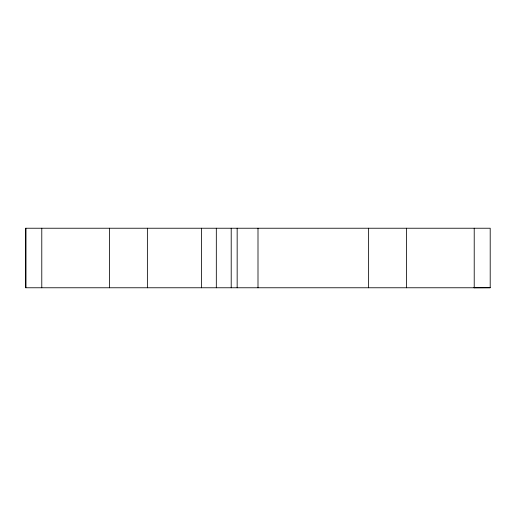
<?xml version="1.0" encoding="UTF-8"?>
<svg xmlns="http://www.w3.org/2000/svg" width="516" height="516" viewBox="0 0 516 516"><rect width="100%" height="100%" fill="white"/><g stroke="black" fill="none" stroke-linecap="round" stroke-linejoin="round"><path stroke-width="0.77" d="M25.8 287.767L25.8 228.233L490.2 228.233L490.2 287.767L25.8 287.767L25.8 228.233M474.004 287.767L490.2 287.696M474.217 228.233L474.217 287.767M406.453 228.233L406.453 287.767M368.624 228.233L368.624 287.767M258 228.233L258 287.767M237.16 228.233L237.16 287.767M231.207 228.233L231.207 287.767M216.32 228.233L216.32 287.767M201.44 228.233L201.44 287.767M147.376 228.233L147.376 287.767M109.547 228.233L109.547 287.767M41.783 228.233L41.783 287.767"/></g></svg>
